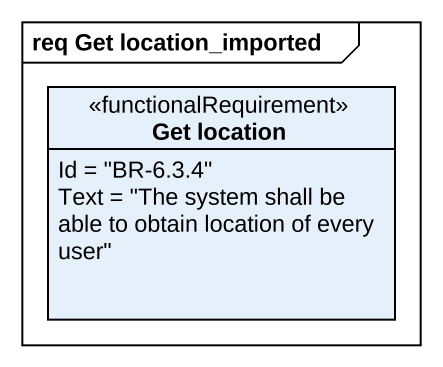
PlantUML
@startuml
mainframe req Get location_imported
hide circle
hide empty members
class "Get location" as Get_location <<functionalRequirement>> {
  Id = "BR-6.3.4"
  Text = "The system shall be able to obtain location of every user"
}
@enduml
